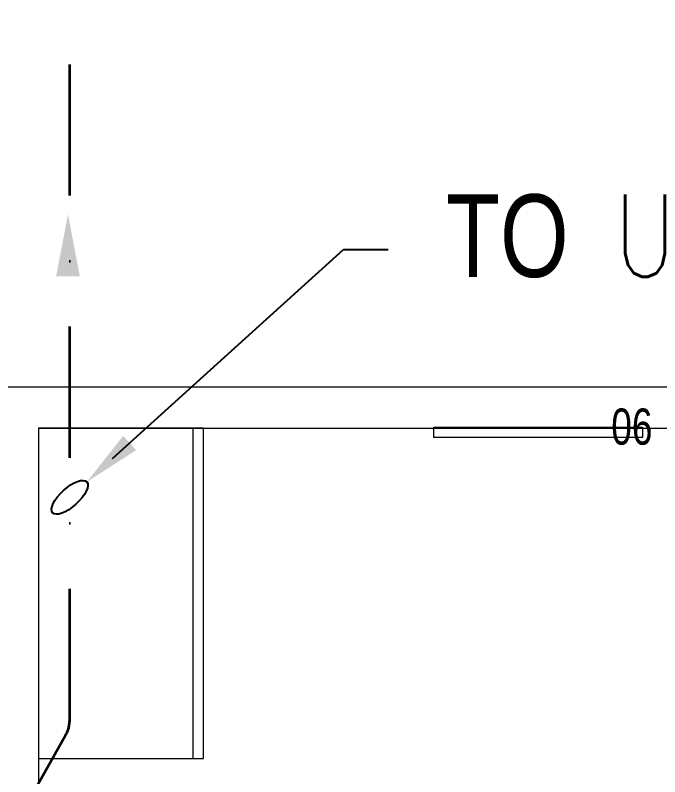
# Model space of a CAD drawing. Header units: inches. Extents: x -12418 to 57169, y -29325 to 19878.
# Drawn here: x 41743 to 43305, y -3692 to -1847 of the extents above; entities that cross this region are included whole.
import ezdxf
from ezdxf import colors
from ezdxf.entities.mleader import LeaderData, LeaderLine
from ezdxf.math import Vec2, Vec3

# ---------------------------------------------------------------- set-up
doc = ezdxf.new("R2010")
doc.units = ezdxf.units.IN
doc.header["$LTSCALE"] = 25
doc.header["$MEASUREMENT"] = 0
doc.linetypes.add('DASHDOT', pattern=[25.4, 12.7, -6.35, 0, -6.35])
doc.linetypes.add('HIDDEN', pattern=[9.525, 6.35, -3.175])
doc.layers.get('0').update_dxf_attribs({"color": 8})
for name, color, linetype, lineweight in [('00-Ground Floor$0$72_EGR_EQP_TAG', 142, 'Continuous', 5), ('00-Ground Floor$0$LOADING', 253, 'Continuous', 5), ('00-Ground Floor$0$Walls', 251, 'Continuous', 5), ('E-LITE-CIRC @ 100', 6, 'Continuous', 25), ('E-LITE-CLNG-CNDT', 6, 'DASHDOT', 35), ('E-POWR-CLNG-CNDT', 6, 'DASHDOT', 35), ('E-POWR-FLOR-CNDT @ 100', 6, 'HIDDEN', 25)]:
    doc.layers.add(name, color=color, linetype=linetype, lineweight=lineweight)
doc.styles.add('00-Ground Floor$0$X3G_ENTITY_257CFD', font='swisscl.ttf', dxfattribs={"height": 200})
doc.styles.add('DC_Simplex', font='SIMPLEX.shx', dxfattribs={"width": 0.7})

# ---------------------------------------------------------------- blocks, each defined once
blk = doc.blocks.new('00-Ground Floor$0$GF21027-P')
at = {"layer": '00-Ground Floor$0$LOADING'}
for p, q in [((0.4, 0.4), (-0.4, 0.4)), ((-0.4, 0.4), (-0.4, 0)), ((0.4, 0), (0.4, 0.4)), ((-0.4, 0.025), (0.4, 0.025)), ((-0.4, 0), (0.4, 0))]:
    blk.add_line(p, q, dxfattribs=at)
blk = doc.blocks.new('00-Ground Floor')
at = {"layer": '00-Ground Floor$0$LOADING', "elevation": 0}
blk.add_lwpolyline([(42757.3, -2870.6), (42757.3, -2845.6), (43263.3, -2845.6), (43263.3, -2870.6), (42757.3, -2870.6)], dxfattribs=at)
at = {"layer": '00-Ground Floor$0$Walls'}
for p, q in [((37849.5, -2747.4, 0), (49047.9, -2747.4, 0)), ((41799, -2847.4, 0), (41799, -6847.4)), ((41799, -2847.4, 0), (45182.9, -2847.4, 0))]:
    blk.add_line(p, q, dxfattribs=at)
at = {"layer": '00-Ground Floor$0$LOADING', "color": 1, "xscale": 1000, "yscale": 1000, "zscale": 1000, "rotation": 90.00000002091177}
blk.add_blockref('00-Ground Floor$0$GF21027-P', (42199, -3247.4, 0), dxfattribs=at)
at = {"layer": '00-Ground Floor$0$72_EGR_EQP_TAG', "insert": (43237.4, -2800.1, 0), "char_height": 87.47, "attachment_point": 2, "style": '00-Ground Floor$0$X3G_ENTITY_257CFD'}
blk.add_mtext('06', dxfattribs=at)
blk = doc.blocks.new('ARR0W')
at = {"color": 45}
blk.add_ellipse((0, 0), major_axis=(0.4, 0), ratio=0.4, dxfattribs=at)
at = {"color": 45, "ltscale": 0.5}
blk.add_solid([(-1.4, 0.167), (-0.4, 0), (-1.4, -0.167)], dxfattribs=at)
blk = doc.blocks.new('*U12')
blk.add_hatch(color=256).paths.add_polyline_path([(-0.287, 0), (0, -1.5), (0.287, 0)])

msp = doc.modelspace()

# ---------------------------------------------------------------- linework, layer by layer
at = {"layer": 'E-POWR-CLNG-CNDT', "elevation": 0}
msp.add_lwpolyline([(41752.6, -4024), (41752.6, -3809.6, -0.129566), (41762.4, -3772.7), (41865.1, -3591.3, 0.129566), (41874.9, -3554.3), (41874.9, -1197.4)], format="xyb", dxfattribs=at)

# ---------------------------------------------------------------- block references
at = {"layer": 'E-LITE-CLNG-CNDT'}
msp.add_blockref('00-Ground Floor', (0, 0), dxfattribs=at)
at = {"layer": 'E-POWR-FLOR-CNDT @ 100', "xscale": 100, "yscale": 100, "zscale": 100, "rotation": 180}
msp.add_blockref('*U12', (41870.7, -2479.6), dxfattribs=at)

# ---------------------------------------------------------------- leaders
at = {"layer": 'E-LITE-CIRC @ 100'}
ml = msp.add_multileader_mtext('Standard', dxfattribs=at)
ml.set_content('{\\Fdc_el_romans|c0;\\W0.8;TO\\Fromans|c0; \\Fsimplex|c0;UPP-GF/S19}', color=256, style='DC_Simplex')
ml.set_leader_properties()
ml.set_arrow_properties(name='ARR0W')
ml.build(insert=Vec2(0, 0))
ml.multileader.update_dxf_attribs({"dogleg_length": 200, "arrow_head_size": 140, "scale": 100})
ctx = ml.context
ctx.base_point, ctx.scale, ctx.char_height, ctx.arrow_head_size, ctx.landing_gap_size, ctx.plane_origin, ctx.plane_x_axis, ctx.plane_y_axis = Vec3(42647.1, -2414.8, 0), 100, 200, 140, 140, Vec3(55185.3, -8522.3, 0), Vec3(1, 0.000001, 0), Vec3(-0.000001, 1, 0)
notes = []
notes.append((ctx, [(0, (1, 1, 0), (42538.3, -2414.8, 0), (1, 0.000001, 0), 108.8, [(0, [(41874.9, -3015.2, 0)], 0, [])])]))
ctx.mtext.insert, ctx.mtext.text_direction, ctx.mtext.rotation, ctx.mtext.flow_direction = Vec3(42787.1, -2281.4, 0), Vec3(1, 0.000001, 0), 0.000001, 5
for ctx, leaders in notes:
    for number, flags, end, landing, length, lines in leaders:
        leader = LeaderData()
        leader.index, (leader.has_last_leader_line, leader.has_dogleg_vector, leader.attachment_direction) = number, flags
        leader.last_leader_point, leader.dogleg_vector, leader.dogleg_length = Vec3(end), Vec3(landing), length
        for number, points, colour, breaks in lines:
            line = LeaderLine()
            line.index, line.vertices, line.color, line.breaks = number, Vec3.list(points), colors.encode_raw_color(colour), breaks
            leader.lines.append(line)
        ctx.leaders.append(leader)

doc.saveas('drawing.dxf')
